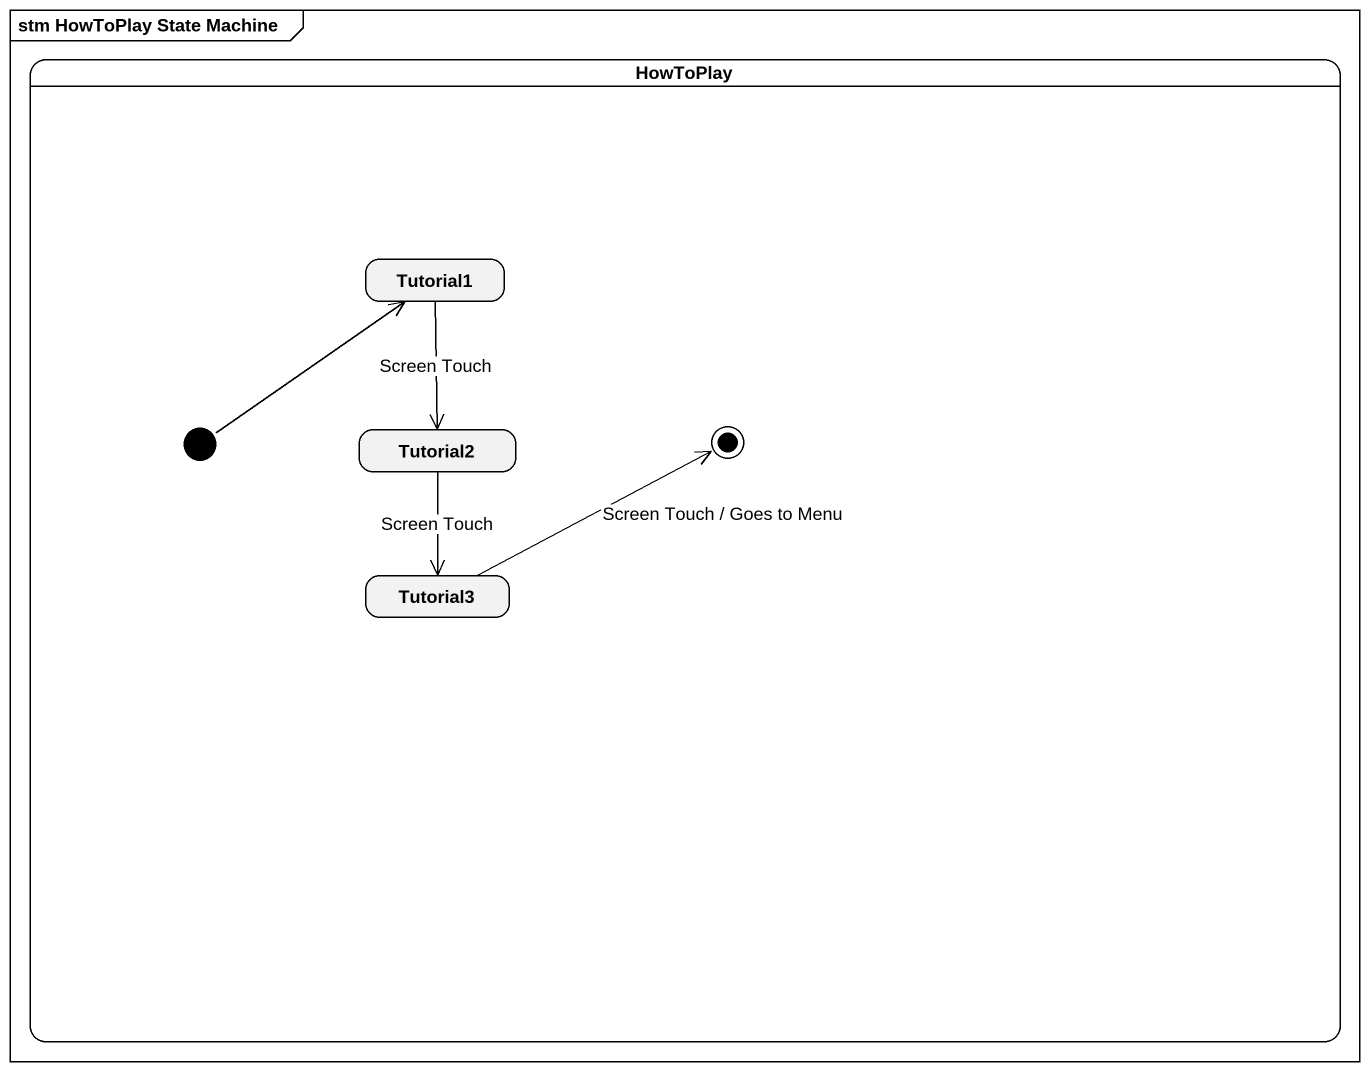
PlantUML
@startuml
mainframe stm HowToPlay State Machine
hide empty description
state HowToPlay {
  state Tutorial1
  state Tutorial2
  state Tutorial3
  [*] -up-> Tutorial1
  Tutorial3 -right-> [*] : Screen Touch / Goes to Menu
}
Tutorial1 --> Tutorial2 : Screen Touch
Tutorial2 --> Tutorial3 : Screen Touch
@enduml
